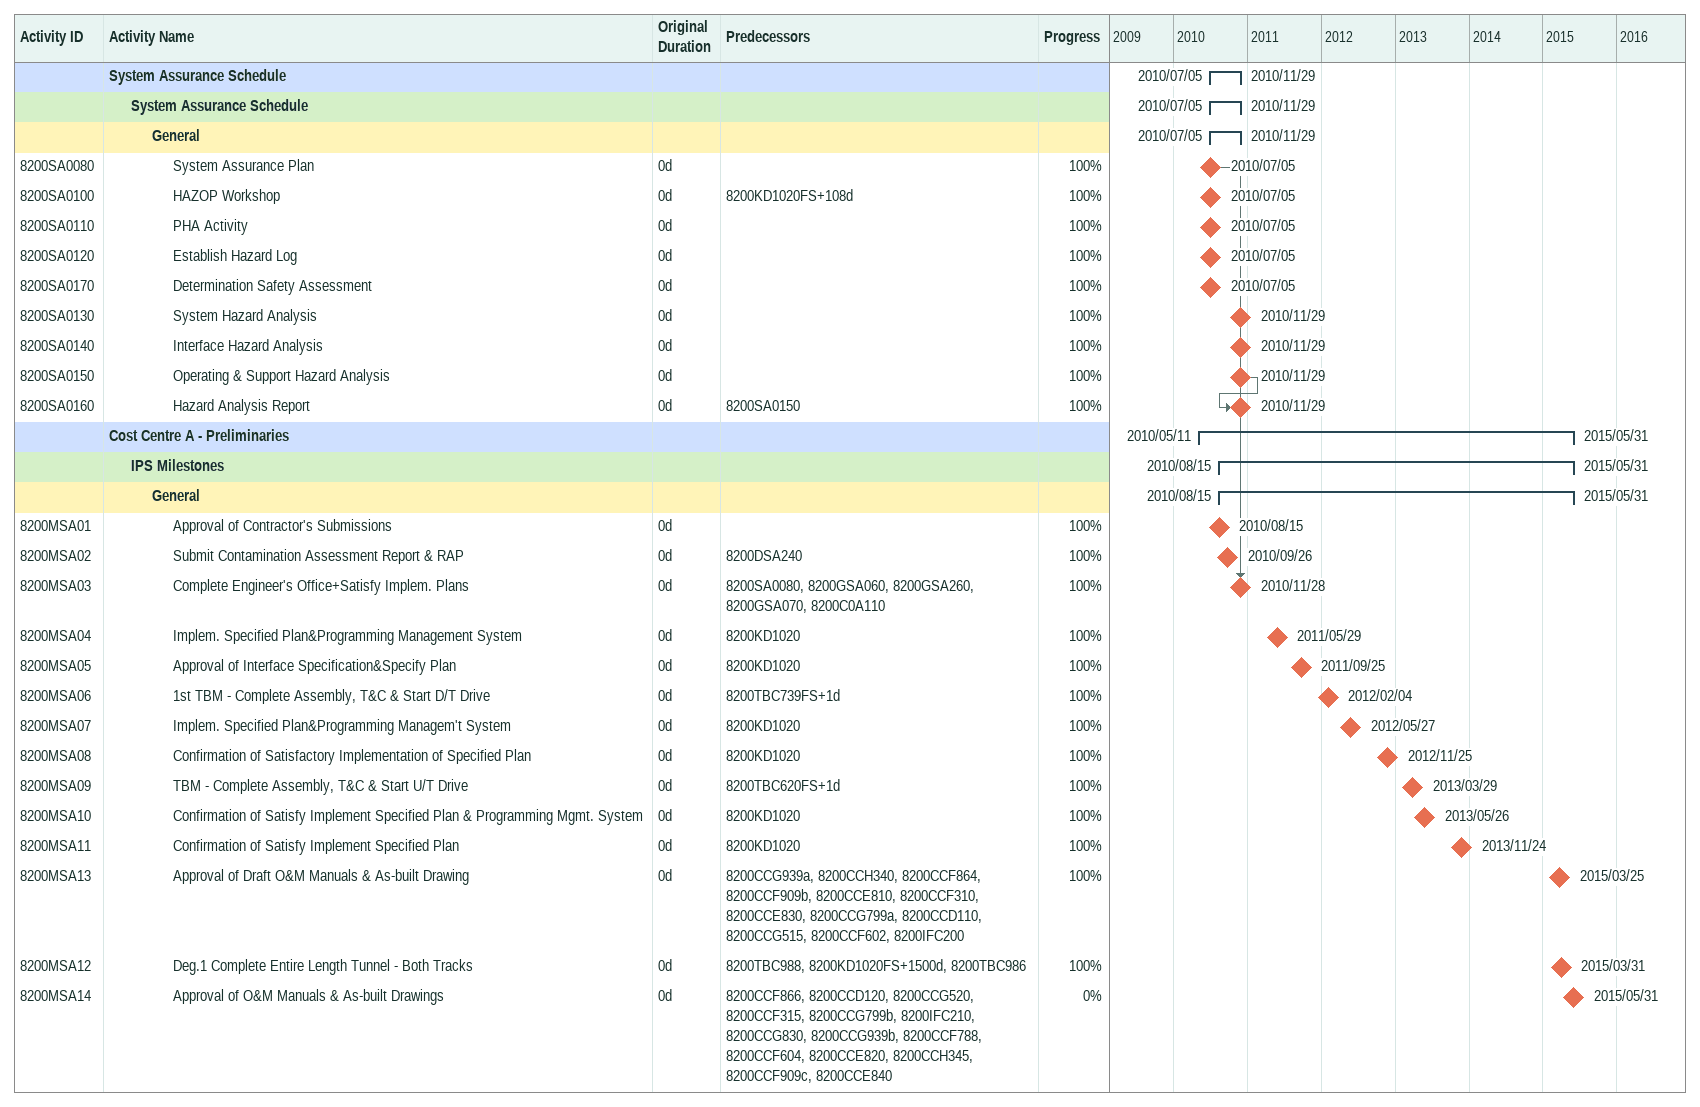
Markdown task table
| ID | Level | Task | Original duration | Start | Finish | Predecessors | % complete |
|---|---|---|---|---|---|---|---|
|  | 1 | **System Assurance Schedule** |  | 2010-07-05 | 2010-11-29 |  |  |
|  | 2 | **System Assurance Schedule** |  | 2010-07-05 | 2010-11-29 |  |  |
|  | 3 | **General** |  | 2010-07-05 | 2010-11-29 |  |  |
| 8200SA0080 | 4 | System Assurance Plan | 0d | 2010-07-05 | 2010-07-05 |  | 100 |
| 8200SA0100 | 4 | HAZOP Workshop | 0d | 2010-07-05 | 2010-07-05 | 8200KD1020FS+108d | 100 |
| 8200SA0110 | 4 | PHA Activity | 0d | 2010-07-05 | 2010-07-05 |  | 100 |
| 8200SA0120 | 4 | Establish Hazard Log | 0d | 2010-07-05 | 2010-07-05 |  | 100 |
| 8200SA0170 | 4 | Determination Safety Assessment | 0d | 2010-07-05 | 2010-07-05 |  | 100 |
| 8200SA0130 | 4 | System Hazard Analysis | 0d | 2010-11-29 | 2010-11-29 |  | 100 |
| 8200SA0140 | 4 | Interface Hazard Analysis | 0d | 2010-11-29 | 2010-11-29 |  | 100 |
| 8200SA0150 | 4 | Operating & Support Hazard Analysis | 0d | 2010-11-29 | 2010-11-29 |  | 100 |
| 8200SA0160 | 4 | Hazard Analysis Report | 0d | 2010-11-29 | 2010-11-29 | 8200SA0150 | 100 |
|  | 1 | **Cost Centre A - Preliminaries** |  | 2010-05-11 | 2015-05-31 |  |  |
|  | 2 | **IPS Milestones** |  | 2010-08-15 | 2015-05-31 |  |  |
|  | 3 | **General** |  | 2010-08-15 | 2015-05-31 |  |  |
| 8200MSA01 | 4 | Approval of Contractor's Submissions | 0d | 2010-08-15 | 2010-08-15 |  | 100 |
| 8200MSA02 | 4 | Submit Contamination Assessment Report & RAP | 0d | 2010-09-26 | 2010-09-26 | 8200DSA240 | 100 |
| 8200MSA03 | 4 | Complete Engineer's Office+Satisfy Implem. Plans | 0d | 2010-11-28 | 2010-11-28 | 8200SA0080, 8200GSA060, 8200GSA260, 8200GSA070, 8200C0A110 | 100 |
| 8200MSA04 | 4 | Implem. Specified Plan&Programming Management System | 0d | 2011-05-29 | 2011-05-29 | 8200KD1020 | 100 |
| 8200MSA05 | 4 | Approval of Interface Specification&Specify Plan | 0d | 2011-09-25 | 2011-09-25 | 8200KD1020 | 100 |
| 8200MSA06 | 4 | 1st TBM - Complete Assembly, T&C & Start D/T Drive | 0d | 2012-02-04 | 2012-02-04 | 8200TBC739FS+1d | 100 |
| 8200MSA07 | 4 | Implem. Specified Plan&Programming Managem't System | 0d | 2012-05-27 | 2012-05-27 | 8200KD1020 | 100 |
| 8200MSA08 | 4 | Confirmation of Satisfactory Implementation of Specified Plan | 0d | 2012-11-25 | 2012-11-25 | 8200KD1020 | 100 |
| 8200MSA09 | 4 | TBM - Complete Assembly, T&C & Start U/T Drive | 0d | 2013-03-29 | 2013-03-29 | 8200TBC620FS+1d | 100 |
| 8200MSA10 | 4 | Confirmation of Satisfy Implement Specified Plan & Programming Mgmt. System | 0d | 2013-05-26 | 2013-05-26 | 8200KD1020 | 100 |
| 8200MSA11 | 4 | Confirmation of Satisfy Implement Specified Plan | 0d | 2013-11-24 | 2013-11-24 | 8200KD1020 | 100 |
| 8200MSA13 | 4 | Approval of Draft O&M Manuals & As-built Drawing | 0d | 2015-03-25 | 2015-03-25 | 8200CCG939a, 8200CCH340, 8200CCF864, 8200CCF909b, 8200CCE810, 8200CCF310, 8200CCE830, 8200CCG799a, 8200CCD110, 8200CCG515, 8200CCF602, 8200IFC200 | 100 |
| 8200MSA12 | 4 | Deg.1 Complete Entire Length Tunnel - Both Tracks | 0d | 2015-03-31 | 2015-03-31 | 8200TBC988, 8200KD1020FS+1500d, 8200TBC986 | 100 |
| 8200MSA14 | 4 | Approval of O&M Manuals & As-built Drawings | 0d | 2015-05-31 | 2015-05-31 | 8200CCF866, 8200CCD120, 8200CCG520, 8200CCF315, 8200CCG799b, 8200IFC210, 8200CCG830, 8200CCG939b, 8200CCF788, 8200CCF604, 8200CCE820, 8200CCH345, 8200CCF909c, 8200CCE840 | 0 |
